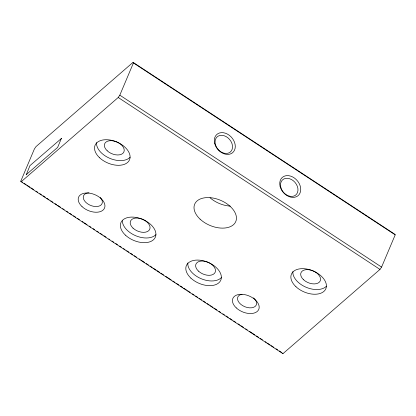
<?xml version="1.0" encoding="UTF-8"?>
<svg xmlns="http://www.w3.org/2000/svg" width="416" height="416" viewBox="0 0 416 416"><rect width="100%" height="100%" fill="white"/><g stroke="black" fill="none" stroke-linecap="round" stroke-linejoin="round"><path stroke-width="0.62" d="M26.255 174.788L29.936 165.641L61.526 138.362M26.156 174.725L57.647 147.384L61.428 138.294M20.8 181.142L34.414 148.912L36.026 146.588L133.063 62.327L394.831 234.255L395.2 234.858L381.586 267.088L379.974 269.412L282.937 353.673L21.169 181.745L20.8 181.142L22.428 182.213M21.169 181.745L118.212 97.49L119.818 95.165L133.432 62.936L133.063 62.327M133.432 62.936L395.2 234.858M119.818 95.165L381.586 267.088M118.212 97.49L379.974 269.412M24.06 183.284L26.229 184.709M27.316 185.422L30.03 187.205M31.117 187.918L33.836 189.701M36.005 191.131L37.638 192.197M39.806 193.627L41.439 194.698M43.066 195.764L45.24 197.194M46.868 198.266L49.041 199.69M50.669 200.762L52.842 202.186M55.016 203.611L56.644 204.682M57.73 205.395L60.445 207.178M62.618 208.608L64.246 209.68M66.42 211.104L68.047 212.176M69.68 213.242L71.848 214.672M73.481 215.743L75.65 217.168M77.282 218.239L79.451 219.664M82.17 221.447L83.252 222.16M84.339 222.877L87.058 224.656M89.227 226.086L90.86 227.157M93.028 228.582L94.661 229.653M96.829 231.078L98.462 232.149M100.09 233.22L102.263 234.645M103.891 235.716L106.064 237.141M108.779 238.924L109.866 239.637M112.039 241.067L113.667 242.138M115.84 243.563L117.468 244.634M119.642 246.059L121.269 247.13M123.443 248.555L125.07 249.626M126.703 250.697L128.872 252.122M130.504 253.193L132.673 254.618M134.306 255.689L136.479 257.119M139.194 258.898L140.28 259.615M141.362 260.328L144.622 262.465M146.25 263.536L148.424 264.966M150.051 266.032L152.225 267.462M153.312 268.174L156.026 269.958M157.113 270.67L159.827 272.454M160.914 273.166L163.628 274.95M165.802 276.38L171.236 279.947M172.864 281.013L175.037 282.443M176.665 283.509L178.838 284.939M180.466 286.01L182.64 287.435M183.726 288.148L186.441 289.931M187.528 290.644L190.242 292.427M192.416 293.857L194.043 294.923M195.671 295.994L197.844 297.424M199.472 298.49L201.646 299.92M203.278 300.992L205.447 302.416M207.08 303.488L209.248 304.912M210.335 305.625L213.049 307.408M214.136 308.121L216.85 309.904M219.024 311.334L220.657 312.406M222.825 313.83L224.458 314.902M226.086 315.973L228.259 317.398M229.887 318.469L232.06 319.894M233.688 320.965L235.862 322.39M238.035 323.82L239.663 324.886M240.75 325.603L243.464 327.387M245.638 328.812L247.265 329.883M249.439 331.308L254.868 334.875M256.5 335.946L258.669 337.371M260.302 338.442L262.47 339.867M265.19 341.65L266.271 342.363M267.358 343.08L270.078 344.864M271.159 345.576L273.879 347.36M276.047 348.785L277.68 349.856M279.308 350.927L281.481 352.352M282.568 353.064L282.937 353.673M100.209 197.428A10.052 6.146 22.9 0 1 98.155 206.362A10.052 6.146 22.9 0 1 84.427 200.72A10.052 6.146 22.9 0 1 88.977 192.816M253.562 297.872A10.052 6.146 22.9 0 1 253.432 307.382A10.052 6.146 22.9 0 1 239.377 302.942A10.052 6.146 22.9 0 1 242.065 294.242M230.282 206.112A22.313 13.645 22.9 0 1 210.054 197.798M221.38 277.602A18.694 11.43 22.9 0 1 200.808 278.569A18.694 11.43 22.9 0 1 187.824 262.98M155.938 234.619A18.694 11.43 22.9 0 1 135.954 235.841A18.694 11.43 22.9 0 1 122.34 220.813M130.104 157.248A18.694 11.43 22.9 0 1 109.533 158.22A18.694 11.43 22.9 0 1 96.548 142.631M326.425 286.192A18.694 11.43 22.9 0 1 305.854 287.16A18.694 11.43 22.9 0 1 292.874 271.57M200.08 219.144A22.313 13.645 22.9 0 0 235.68 221.764A22.313 13.645 22.9 0 0 209.924 197.657A22.313 13.645 22.9 0 0 200.08 219.144M133.032 228.14A10.452 6.391 22.9 0 0 149.708 229.367A10.452 6.391 22.9 0 0 137.644 218.072A10.452 6.391 22.9 0 0 133.032 228.14M125.455 235.154A18.694 11.43 22.9 0 0 155.282 237.349A18.694 11.43 22.9 0 0 133.702 217.147A18.694 11.43 22.9 0 0 125.455 235.154M190.897 278.132A18.694 11.43 22.9 0 0 220.724 280.327A18.694 11.43 22.9 0 0 199.144 260.13A18.694 11.43 22.9 0 0 190.897 278.132M295.948 286.723A18.694 11.43 22.9 0 0 325.775 288.917A18.694 11.43 22.9 0 0 304.195 268.72A18.694 11.43 22.9 0 0 295.948 286.723M99.622 157.784A18.694 11.43 22.9 0 0 129.449 159.978A18.694 11.43 22.9 0 0 107.869 139.776A18.694 11.43 22.9 0 0 99.622 157.784M236.257 307.887A14.071 8.606 22.9 0 0 258.71 309.54A14.071 8.606 22.9 0 0 242.466 294.33A14.071 8.606 22.9 0 0 236.257 307.887M82.014 206.58A14.071 8.606 22.9 0 0 104.468 208.234A14.071 8.606 22.9 0 0 88.223 193.024A14.071 8.606 22.9 0 0 82.014 206.58M107.198 150.769A10.452 6.391 22.9 0 0 123.874 151.996A10.452 6.391 22.9 0 0 111.81 140.702A10.452 6.391 22.9 0 0 107.198 150.769M303.524 279.713A10.452 6.391 22.9 0 0 320.2 280.94A10.452 6.391 22.9 0 0 308.136 269.646A10.452 6.391 22.9 0 0 303.524 279.713M198.474 271.123A10.452 6.391 22.9 0 0 215.15 272.35A10.452 6.391 22.9 0 0 203.086 261.056A10.452 6.391 22.9 0 0 198.474 271.123M214.687 143.572A12.059 9.142 49 0 0 232.315 152.937A12.059 9.142 49 0 0 227.365 134.056A12.059 9.142 49 0 0 214.687 143.572M215.384 144.425A10.052 7.618 49 0 0 230.069 152.225A10.052 7.618 49 0 0 225.945 136.495A10.052 7.618 49 0 0 215.384 144.425M280.826 187.403A10.052 7.618 49 0 0 295.511 195.208A10.052 7.618 49 0 0 291.387 179.473A10.052 7.618 49 0 0 280.826 187.403M280.129 186.55A12.059 9.142 49 0 0 297.757 195.92A12.059 9.142 49 0 0 292.807 177.034A12.059 9.142 49 0 0 280.129 186.55"/></g></svg>
